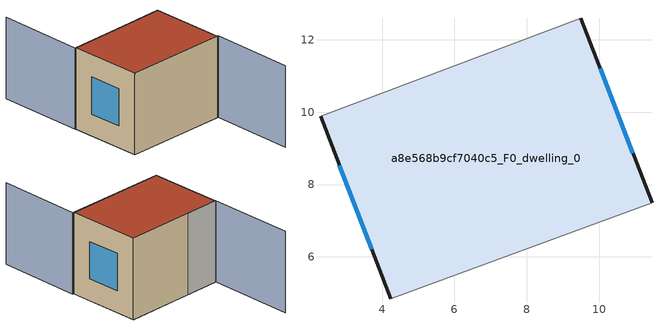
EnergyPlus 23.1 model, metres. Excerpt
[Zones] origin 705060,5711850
a8e568b9cf7040c5_F0_dwelling_0
 floor ground (EU_floor_Construction): 11.46,7.49 9.49,12.59 2.3,9.89 4.24,4.85 z0
 wall outside (EU_wall_Construction): 9.49,12.59 11.46,7.49 / 4.24,4.85 2.3,9.89 z0:6
 wall adiabatic (EU_wall_Construction): 2.3,9.89 9.49,12.59 / 11.46,7.49 4.24,4.85 z0:6
 window (EU_Window_Construction): 10.02,11.21 10.93,8.87 / 3.72,6.21 2.83,8.53 z1.62:4.38
 roof outside (EU_roof_Construction): 9.49,12.59 11.46,7.49 4.24,4.85 2.3,9.89 z6
shading: 4.24,4.85 11.54,7.52 / 11.54,7.52 13.67,1.71 / 9.49,12.59 2.25,9.87 / 2.25,9.87 0.01,15.84 z0:6
[Building]
EU S2 Campaign: North Axis=0; Terrain=City; Solar Distribution=FullExterior
[Site:Location]
London: Latitude=51.5; Longitude=-0.5; Time Zone=0; Elevation=25
[SizingPeriod:WeatherFileDays]
AnnualSizingPeriod: Begin Month=1; Begin Day of Month=1; End Month=12; End Day of Month=31; Day of Week for Start Day=Monday; Use Weather File Daylight Saving Period=No; Use Weather File Rain and Snow Indicators=No
[MATERIAL]
EU_InternalMass_Material: Roughness=MediumRough; Thickness=0.1; Conductivity=1; Density=1800; Specific Heat=900; Thermal Absorptance=0.9; Solar Absorptance=0.7; Visible Absorptance=0.7
[MATERIAL:NOMASS] Roughness=MediumRough; Thermal Absorptance=0.9; Solar Absorptance=0.7; Visible Absorptance=0.7
Name | Thermal Resistance
EU_wall_NoMass | 0.727863
EU_roof_NoMass | 0.773354
EU_floor_NoMass | 1.79329
[WINDOWMATERIAL:SIMPLEGLAZINGSYSTEM]
EU_Window_SimpleGlazing: UFactor=2.58614; Solar Heat Gain Coefficient=0.76; Visible Transmittance=0.76
[CONSTRUCTION]
EU_wall_Construction: EU_wall_NoMass
EU_roof_Construction: EU_roof_NoMass
EU_floor_Construction: EU_floor_NoMass
EU_InternalMass_Construction: EU_InternalMass_Material
EU_Window_Construction: EU_Window_SimpleGlazing
[ZONE]
a8e568b9cf7040c5_F0_dwelling_0: Type=1; Multiplier=1; Ceiling Height=autocalculate; Volume=250.475; Floor Area=autocalculate; Part of Total Floor Area=Yes
[INTERNALMASS]
a8e568b9cf7040c5_F0_dwelling_0_EU_InternalMass: Construction=EU_InternalMass_Construction; Zone or ZoneList=a8e568b9cf7040c5_F0_dwelling_0; Surface Area=41.746
[OTHEREQUIPMENT]
EU_Step8_InternalGain_a8e568b9cf7040c5_F0_dwelling_0_f000: Fuel Type=Electricity; Zone or ZoneList or Space or SpaceList=a8e568b9cf7040c5_F0_dwelling_0; Schedule=EU_Step8_GainSchedule_a8e568b9cf7040c5_F0_dwelling_0_f000; Design Level Calculation Method=Watts/Area; Power per Zone Floor Area=1; Fraction Latent=0; Fraction Radiant=0; Fraction Lost=0; Carbon Dioxide Generation Rate=0; EndUse Subcategory=EU_Step8_InternalGains
[ZONEVENTILATION:DESIGNFLOWRATE]
EU_ConstantAir_a8e568b9cf7040c5_F0_dwelling_0: Zone or ZoneList or Space or SpaceList=a8e568b9cf7040c5_F0_dwelling_0; Schedule=EU_AlwaysOn; Design Flow Rate Calculation Method=AirChanges/Hour; Air Changes per Hour=0.484901; Ventilation Type=Natural; Fan Pressure Rise=0; Fan Total Efficiency=1; Constant Term Coefficient=1; Temperature Term Coefficient=0; Velocity Term Coefficient=0; Velocity Squared Term Coefficient=0; Minimum Indoor Temperature=-100; Maximum Indoor Temperature=100; Delta Temperature=-100; Minimum Outdoor Temperature=-100; Maximum Outdoor Temperature=100; Maximum Wind Speed=40
[HVACTEMPLATE:THERMOSTAT]
EU_HeatOnly_a8e568b9cf7040c5_F0_dwelling_0: Constant Heating Setpoint=20; Constant Cooling Setpoint=50
[HVACTEMPLATE:ZONE:IDEALLOADSAIRSYSTEM]
a8e568b9cf7040c5_F0_dwelling_0: Template Thermostat=EU_HeatOnly_a8e568b9cf7040c5_F0_dwelling_0; System Availability Schedule=EU_AlwaysOn; Maximum Heating Supply Air Temperature=50; Minimum Cooling Supply Air Temperature=13; Maximum Heating Supply Air Humidity Ratio=0.0156; Minimum Cooling Supply Air Humidity Ratio=0.0077; Heating Limit=NoLimit; Cooling Limit=NoLimit; Heating Availability Schedule=EU_AlwaysOn; Cooling Availability Schedule=EU_CoolingOff; Dehumidification Control Type=ConstantSensibleHeatRatio; Cooling Sensible Heat Ratio=0.7; Dehumidification Setpoint=60; Humidification Control Type=None; Humidification Setpoint=30; Outdoor Air Method=None; Outdoor Air Flow Rate per Person=0.00944; Outdoor Air Flow Rate per Zone Floor Area=0; Outdoor Air Flow Rate per Zone=0; Demand Controlled Ventilation Type=None; Outdoor Air Economizer Type=NoEconomizer; Heat Recovery Type=None; Sensible Heat Recovery Effectiveness=0.7; Latent Heat Recovery Effectiveness=0.65
[SIZING:ZONE]
a8e568b9cf7040c5_F0_dwelling_0: Zone Cooling Design Supply Air Temperature Input Method=SupplyAirTemperature; Zone Cooling Design Supply Air Temperature=13; Zone Heating Design Supply Air Temperature Input Method=SupplyAirTemperature; Zone Heating Design Supply Air Temperature=50; Zone Cooling Design Supply Air Humidity Ratio=0.008; Zone Heating Design Supply Air Humidity Ratio=0.008; Cooling Design Air Flow Method=DesignDay; Cooling Design Air Flow Rate=0; Cooling Minimum Air Flow per Zone Floor Area=0.000762; Cooling Minimum Air Flow=0; Cooling Minimum Air Flow Fraction=0.2; Heating Design Air Flow Method=DesignDay; Heating Design Air Flow Rate=0; Heating Maximum Air Flow per Zone Floor Area=0.002032; Heating Maximum Air Flow=0.141576; Heating Maximum Air Flow Fraction=0.3; Account for Dedicated Outdoor Air System=No; Dedicated Outdoor Air System Control Strategy=NeutralSupplyAir; Dedicated Outdoor Air Low Setpoint Temperature for Design=autosize; Dedicated Outdoor Air High Setpoint Temperature for Design=autosize; Zone Load Sizing Method=Sensible Load Only No Latent Load; Zone Latent Cooling Design Supply Air Humidity Ratio Input Method=HumidityRatioDifference; Zone Cooling Design Supply Air Humidity Ratio Difference=0.005; Zone Latent Heating Design Supply Air Humidity Ratio Input Method=HumidityRatioDifference; Zone Humidification Design Supply Air Humidity Ratio Difference=0.005
[SCHEDULE:CONSTANT]
Name | Hourly Value
EU_AlwaysOn | 1
EU_CoolingOff | 0
[SCHEDULE:FILE]
EU_Step8_GainSchedule_a8e568b9cf7040c5_F0_dwelling_0_f000: File=../../schedules/a8e568b9cf7040c5/a8e568b9cf7040c5_F0_dwelling_0_f000_gain.csv; Column Number=1; Rows to Skip at Top=0; Number of Hours of Data=8760; Column Separator=Comma; Interpolate to Timestep=No; Minutes per Item=60; Adjust Schedule for Daylight Savings=Yes
